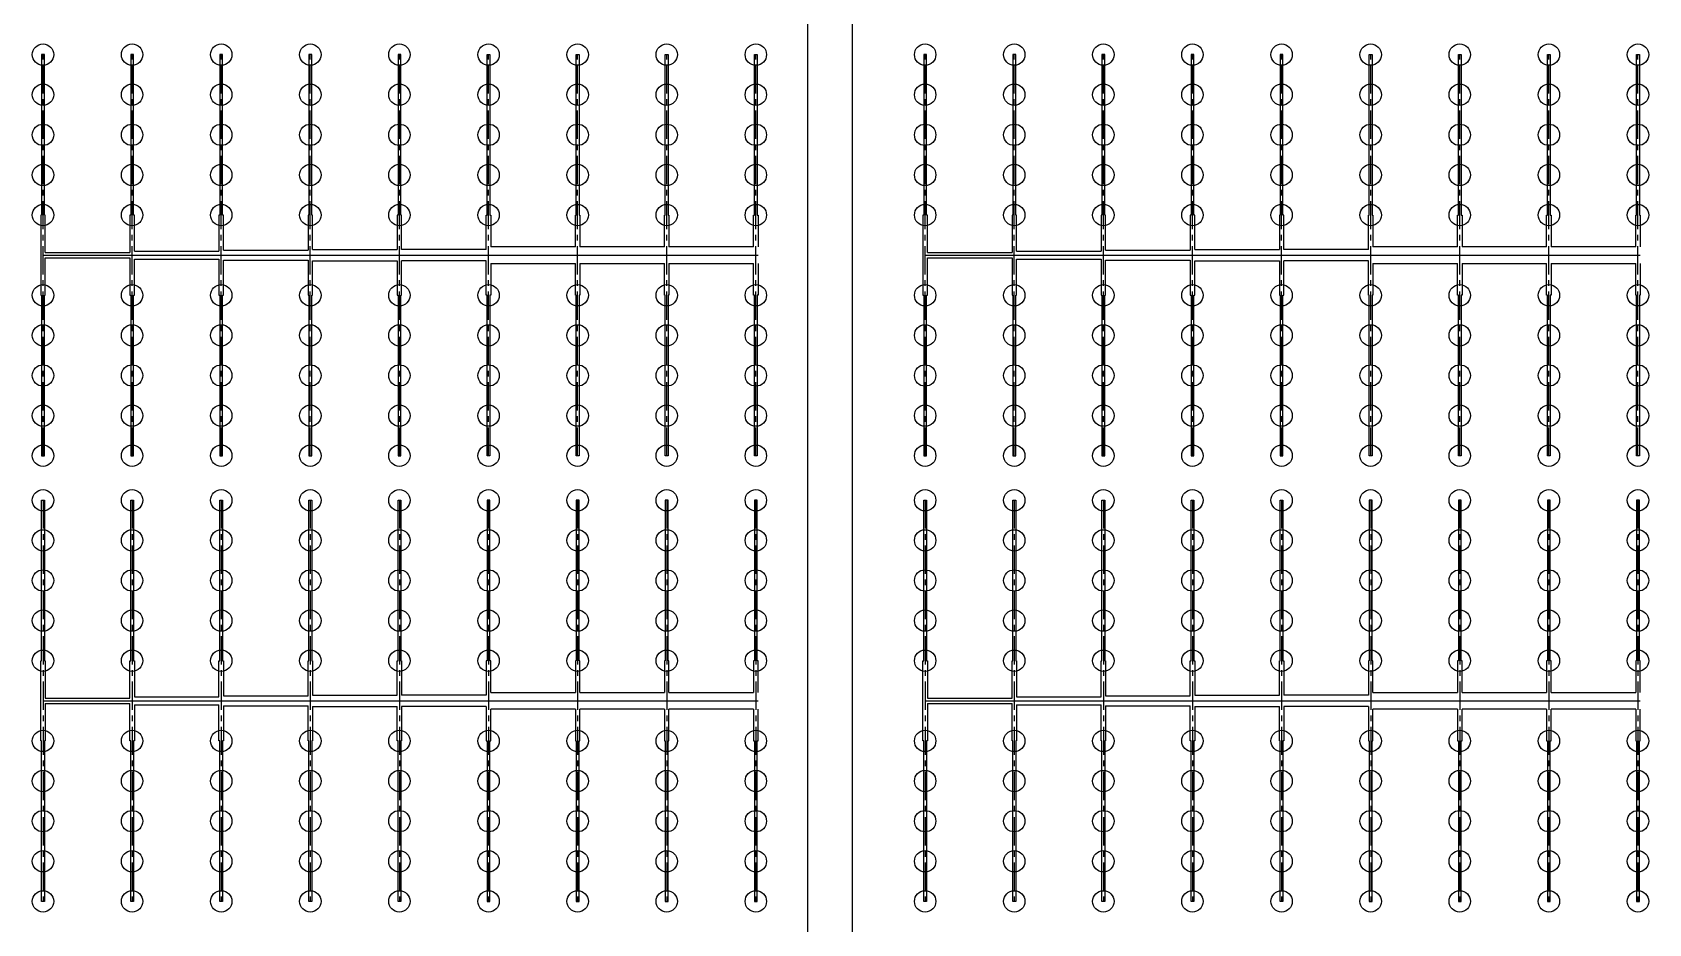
# Model space of a CAD drawing. Header units: millimetres. Extents: x -299291 to 688124, y -407813 to 623474.
# Drawn here: x -245862 to -227722, y 51980 to 61980 of the extents above; entities that cross this region are included whole.
import ezdxf

# ---------------------------------------------------------------- set-up
doc = ezdxf.new("R2010")
doc.units = ezdxf.units.MM
doc.linetypes.add('CENTER', pattern=[50.8, 31.75, -6.35, 6.35, -6.35])
doc.layers.add('轴线', color=6, linetype='CENTER')

msp = doc.modelspace()

# ---------------------------------------------------------------- linework, layer by layer
at = {"ltscale": 10}
for p, q in [((-237161.202, 90653.898), (-237161.202, 21980.27)), ((-236661.202, 90310.368), (-236661.202, 21980.27)), ((-237161.202, 89416.118), (-237161.202, 21980.27)), ((-236661.202, 87154.41), (-236661.202, 21980.27)), ((-245726.257, 61730.27), (-245758.257, 61730.27)), ((-245758.257, 61730.27), (-245758.257, 59930.27)), ((-245726.257, 59930.27), (-245726.257, 61730.27)), ((-244726.257, 61730.27), (-244758.257, 61730.27)), ((-244758.257, 61730.27), (-244758.257, 59930.27)), ((-244726.257, 59930.27), (-244726.257, 61730.27)), ((-243726.257, 61730.27), (-243758.257, 61730.27)), ((-243758.257, 61730.27), (-243758.257, 59930.27)), ((-243726.257, 59930.27), (-243726.257, 61730.27)), ((-242726.257, 61730.27), (-242758.257, 61730.27)), ((-242758.257, 61730.27), (-242758.257, 59930.27)), ((-242726.257, 59930.27), (-242726.257, 61730.27)), ((-241726.257, 61730.27), (-241758.257, 61730.27)), ((-241758.257, 61730.27), (-241758.257, 59930.27)), ((-241726.257, 59930.27), (-241726.257, 61730.27)), ((-240758.257, 59930.27), (-240758.257, 61730.27)), ((-240758.257, 61730.27), (-240726.257, 61730.27)), ((-240726.257, 61730.27), (-240726.257, 59930.27)), ((-239758.257, 59930.27), (-239758.257, 61730.27)), ((-239758.257, 61730.27), (-239726.257, 61730.27)), ((-239726.257, 61730.27), (-239726.257, 59930.27)), ((-238758.257, 59930.27), (-238758.257, 61730.27)), ((-238758.257, 61730.27), (-238726.257, 61730.27)), ((-238726.257, 61730.27), (-238726.257, 59930.27)), ((-237758.257, 59930.27), (-237758.257, 61730.27)), ((-237758.257, 61730.27), (-237726.257, 61730.27)), ((-237726.257, 61730.27), (-237726.257, 59930.27)), ((-235826.257, 61730.27), (-235858.257, 61730.27)), ((-235858.257, 61730.27), (-235858.257, 59930.27)), ((-235826.257, 59930.27), (-235826.257, 61730.27)), ((-234826.257, 61730.27), (-234858.257, 61730.27)), ((-234858.257, 61730.27), (-234858.257, 59930.27)), ((-234826.257, 59930.27), (-234826.257, 61730.27)), ((-233826.257, 61730.27), (-233858.257, 61730.27)), ((-233858.257, 61730.27), (-233858.257, 59930.27)), ((-233826.257, 59930.27), (-233826.257, 61730.27)), ((-232826.257, 61730.27), (-232858.257, 61730.27)), ((-232858.257, 61730.27), (-232858.257, 59930.27)), ((-232826.257, 59930.27), (-232826.257, 61730.27)), ((-231826.257, 61730.27), (-231858.257, 61730.27)), ((-231858.257, 61730.27), (-231858.257, 59930.27)), ((-231826.257, 59930.27), (-231826.257, 61730.27)), ((-230858.257, 59930.27), (-230858.257, 61730.27)), ((-230858.257, 61730.27), (-230826.257, 61730.27)), ((-230826.257, 61730.27), (-230826.257, 59930.27)), ((-229858.257, 59930.27), (-229858.257, 61730.27)), ((-229858.257, 61730.27), (-229826.257, 61730.27)), ((-229826.257, 61730.27), (-229826.257, 59930.27)), ((-228858.257, 59930.27), (-228858.257, 61730.27)), ((-228858.257, 61730.27), (-228826.257, 61730.27)), ((-228826.257, 61730.27), (-228826.257, 59930.27)), ((-227858.257, 59930.27), (-227858.257, 61730.27)), ((-227858.257, 61730.27), (-227826.257, 61730.27)), ((-227826.257, 61730.27), (-227826.257, 59930.27)), ((-245758.257, 59930.27), (-245767.257, 59930.27)), ((-245767.257, 59930.27), (-245767.257, 59030.27)), ((-245717.257, 59930.27), (-245726.257, 59930.27)), ((-245717.257, 59510.27), (-245717.257, 59930.27)), ((-244758.257, 59930.27), (-244767.257, 59930.27)), ((-244767.257, 59930.27), (-244767.257, 59510.27)), ((-244717.257, 59930.27), (-244726.257, 59930.27)), ((-244717.257, 59525.27), (-244717.257, 59930.27)), ((-243758.257, 59930.27), (-243767.257, 59930.27)), ((-243767.257, 59930.27), (-243767.257, 59525.27)), ((-243717.257, 59930.27), (-243726.257, 59930.27)), ((-243717.257, 59535.27), (-243717.257, 59930.27)), ((-242758.257, 59930.27), (-242767.257, 59930.27)), ((-242767.257, 59930.27), (-242767.257, 59535.27)), ((-242717.257, 59930.27), (-242726.257, 59930.27)), ((-242717.257, 59545.27), (-242717.257, 59930.27)), ((-241758.257, 59930.27), (-241767.257, 59930.27)), ((-241767.257, 59930.27), (-241767.257, 59545.27)), ((-241717.257, 59930.27), (-241726.257, 59930.27)), ((-241717.257, 59545.27), (-241717.257, 59930.27)), ((-240767.257, 59545.27), (-240767.257, 59930.27)), ((-240767.257, 59930.27), (-240758.257, 59930.27)), ((-240726.257, 59930.27), (-240717.257, 59930.27)), ((-240717.257, 59930.27), (-240717.257, 59575.27)), ((-239767.257, 59575.27), (-239767.257, 59930.27)), ((-239767.257, 59930.27), (-239758.257, 59930.27)), ((-239726.257, 59930.27), (-239717.257, 59930.27)), ((-239717.257, 59930.27), (-239717.257, 59575.27)), ((-238767.257, 59575.27), (-238767.257, 59930.27)), ((-238767.257, 59930.27), (-238758.257, 59930.27)), ((-238726.257, 59930.27), (-238717.257, 59930.27)), ((-238717.257, 59930.27), (-238717.257, 59575.27)), ((-237767.257, 59575.27), (-237767.257, 59930.27)), ((-237767.257, 59930.27), (-237758.257, 59930.27)), ((-237726.257, 59930.27), (-237717.257, 59930.27)), ((-237717.257, 59930.27), (-237717.257, 59575.27)), ((-235858.257, 59930.27), (-235867.257, 59930.27)), ((-235867.257, 59930.27), (-235867.257, 59030.27)), ((-235817.257, 59930.27), (-235826.257, 59930.27)), ((-235817.257, 59510.27), (-235817.257, 59930.27)), ((-234858.257, 59930.27), (-234867.257, 59930.27)), ((-234867.257, 59930.27), (-234867.257, 59510.27)), ((-234817.257, 59930.27), (-234826.257, 59930.27)), ((-234817.257, 59525.27), (-234817.257, 59930.27)), ((-233858.257, 59930.27), (-233867.257, 59930.27)), ((-233867.257, 59930.27), (-233867.257, 59525.27)), ((-233817.257, 59930.27), (-233826.257, 59930.27)), ((-233817.257, 59535.27), (-233817.257, 59930.27)), ((-232858.257, 59930.27), (-232867.257, 59930.27)), ((-232867.257, 59930.27), (-232867.257, 59535.27)), ((-232817.257, 59930.27), (-232826.257, 59930.27)), ((-232817.257, 59545.27), (-232817.257, 59930.27)), ((-231858.257, 59930.27), (-231867.257, 59930.27)), ((-231867.257, 59930.27), (-231867.257, 59545.27)), ((-231817.257, 59930.27), (-231826.257, 59930.27)), ((-231817.257, 59545.27), (-231817.257, 59930.27)), ((-230867.257, 59545.27), (-230867.257, 59930.27)), ((-230867.257, 59930.27), (-230858.257, 59930.27)), ((-230826.257, 59930.27), (-230817.257, 59930.27)), ((-230817.257, 59930.27), (-230817.257, 59575.27)), ((-229867.257, 59575.27), (-229867.257, 59930.27)), ((-229867.257, 59930.27), (-229858.257, 59930.27)), ((-229826.257, 59930.27), (-229817.257, 59930.27)), ((-229817.257, 59930.27), (-229817.257, 59575.27)), ((-228867.257, 59575.27), (-228867.257, 59930.27)), ((-228867.257, 59930.27), (-228858.257, 59930.27)), ((-228826.257, 59930.27), (-228817.257, 59930.27)), ((-228817.257, 59930.27), (-228817.257, 59575.27)), ((-227867.257, 59575.27), (-227867.257, 59930.27)), ((-227867.257, 59930.27), (-227858.257, 59930.27)), ((-227826.257, 59930.27), (-227817.257, 59930.27)), ((-227817.257, 59930.27), (-227817.257, 59575.27)), ((-245717.257, 59510.27), (-244767.257, 59510.27)), ((-244717.257, 59525.27), (-243767.257, 59525.27)), ((-243717.257, 59535.27), (-242767.257, 59535.27)), ((-242717.257, 59545.27), (-241767.257, 59545.27)), ((-240767.257, 59545.27), (-241717.257, 59545.27)), ((-239767.257, 59575.27), (-240717.257, 59575.27)), ((-238767.257, 59575.27), (-239717.257, 59575.27)), ((-237767.257, 59575.27), (-238717.257, 59575.27)), ((-235817.257, 59510.27), (-234867.257, 59510.27)), ((-234817.257, 59525.27), (-233867.257, 59525.27)), ((-233817.257, 59535.27), (-232867.257, 59535.27)), ((-232817.257, 59545.27), (-231867.257, 59545.27)), ((-230867.257, 59545.27), (-231817.257, 59545.27)), ((-229867.257, 59575.27), (-230817.257, 59575.27)), ((-228867.257, 59575.27), (-229817.257, 59575.27)), ((-227867.257, 59575.27), (-228817.257, 59575.27)), ((-245742.257, 59480.27), (-237717.257, 59480.27)), ((-245717.257, 59030.27), (-245717.257, 59450.27)), ((-245717.257, 59450.27), (-244767.257, 59450.27)), ((-244767.257, 59450.27), (-244767.257, 59030.27)), ((-244717.257, 59030.27), (-244717.257, 59435.27)), ((-244717.257, 59435.27), (-243767.257, 59435.27)), ((-243767.257, 59435.27), (-243767.257, 59030.27)), ((-243717.257, 59030.27), (-243717.257, 59425.27)), ((-243717.257, 59425.27), (-242767.257, 59425.27)), ((-242767.257, 59425.27), (-242767.257, 59030.27)), ((-242717.257, 59030.27), (-242717.257, 59415.27)), ((-242717.257, 59415.27), (-241767.257, 59415.27)), ((-241767.257, 59415.27), (-241767.257, 59030.27)), ((-241717.257, 59030.27), (-241717.257, 59415.27)), ((-240767.257, 59415.27), (-241717.257, 59415.27)), ((-240767.257, 59030.27), (-240767.257, 59415.27)), ((-240717.257, 59385.27), (-240717.257, 59030.27)), ((-240717.257, 59385.27), (-239767.257, 59385.27)), ((-239767.257, 59030.27), (-239767.257, 59385.27)), ((-239717.257, 59385.27), (-239717.257, 59030.27)), ((-239717.257, 59385.27), (-238767.257, 59385.27)), ((-238767.257, 59030.27), (-238767.257, 59385.27)), ((-238717.257, 59385.27), (-238717.257, 59030.27)), ((-238717.257, 59385.27), (-237767.257, 59385.27)), ((-237767.257, 59030.27), (-237767.257, 59385.27)), ((-237717.257, 59385.27), (-237717.257, 59030.27)), ((-235842.257, 59480.27), (-227817.257, 59480.27)), ((-235817.257, 59030.27), (-235817.257, 59450.27)), ((-235817.257, 59450.27), (-234867.257, 59450.27)), ((-234867.257, 59450.27), (-234867.257, 59030.27)), ((-234817.257, 59030.27), (-234817.257, 59435.27)), ((-234817.257, 59435.27), (-233867.257, 59435.27)), ((-233867.257, 59435.27), (-233867.257, 59030.27)), ((-233817.257, 59030.27), (-233817.257, 59425.27)), ((-233817.257, 59425.27), (-232867.257, 59425.27)), ((-232867.257, 59425.27), (-232867.257, 59030.27)), ((-232817.257, 59030.27), (-232817.257, 59415.27)), ((-232817.257, 59415.27), (-231867.257, 59415.27)), ((-231867.257, 59415.27), (-231867.257, 59030.27)), ((-231817.257, 59030.27), (-231817.257, 59415.27)), ((-230867.257, 59415.27), (-231817.257, 59415.27)), ((-230867.257, 59030.27), (-230867.257, 59415.27)), ((-230817.257, 59385.27), (-230817.257, 59030.27)), ((-230817.257, 59385.27), (-229867.257, 59385.27)), ((-229867.257, 59030.27), (-229867.257, 59385.27)), ((-229817.257, 59385.27), (-229817.257, 59030.27)), ((-229817.257, 59385.27), (-228867.257, 59385.27)), ((-228867.257, 59030.27), (-228867.257, 59385.27)), ((-228817.257, 59385.27), (-228817.257, 59030.27)), ((-228817.257, 59385.27), (-227867.257, 59385.27)), ((-227867.257, 59030.27), (-227867.257, 59385.27)), ((-227817.257, 59385.27), (-227817.257, 59030.27)), ((-245767.257, 59030.27), (-245758.257, 59030.27)), ((-245758.257, 59030.27), (-245758.257, 57230.27)), ((-245726.257, 57230.27), (-245726.257, 59030.27)), ((-245726.257, 59030.27), (-245717.257, 59030.27)), ((-244767.257, 59030.27), (-244758.257, 59030.27)), ((-244758.257, 59030.27), (-244758.257, 57230.27)), ((-244726.257, 57230.27), (-244726.257, 59030.27)), ((-244726.257, 59030.27), (-244717.257, 59030.27)), ((-243767.257, 59030.27), (-243758.257, 59030.27)), ((-243758.257, 59030.27), (-243758.257, 57230.27)), ((-243726.257, 57230.27), (-243726.257, 59030.27)), ((-243726.257, 59030.27), (-243717.257, 59030.27)), ((-242767.257, 59030.27), (-242758.257, 59030.27)), ((-242758.257, 59030.27), (-242758.257, 57230.27)), ((-242726.257, 57230.27), (-242726.257, 59030.27)), ((-242726.257, 59030.27), (-242717.257, 59030.27)), ((-241767.257, 59030.27), (-241758.257, 59030.27)), ((-241758.257, 59030.27), (-241758.257, 57230.27)), ((-241726.257, 57230.27), (-241726.257, 59030.27)), ((-241726.257, 59030.27), (-241717.257, 59030.27)), ((-240758.257, 59030.27), (-240767.257, 59030.27)), ((-240758.257, 57230.27), (-240758.257, 59030.27)), ((-240717.257, 59030.27), (-240726.257, 59030.27)), ((-240726.257, 59030.27), (-240726.257, 57230.27)), ((-239758.257, 59030.27), (-239767.257, 59030.27)), ((-239758.257, 57230.27), (-239758.257, 59030.27)), ((-239717.257, 59030.27), (-239726.257, 59030.27)), ((-239726.257, 59030.27), (-239726.257, 57230.27)), ((-238758.257, 59030.27), (-238767.257, 59030.27)), ((-238758.257, 57230.27), (-238758.257, 59030.27)), ((-238717.257, 59030.27), (-238726.257, 59030.27)), ((-238726.257, 59030.27), (-238726.257, 57230.27)), ((-237758.257, 59030.27), (-237767.257, 59030.27)), ((-237758.257, 57230.27), (-237758.257, 59030.27)), ((-237717.257, 59030.27), (-237726.257, 59030.27)), ((-237726.257, 59030.27), (-237726.257, 57230.27)), ((-235867.257, 59030.27), (-235858.257, 59030.27)), ((-235858.257, 59030.27), (-235858.257, 57230.27)), ((-235826.257, 57230.27), (-235826.257, 59030.27)), ((-235826.257, 59030.27), (-235817.257, 59030.27)), ((-234867.257, 59030.27), (-234858.257, 59030.27)), ((-234858.257, 59030.27), (-234858.257, 57230.27)), ((-234826.257, 57230.27), (-234826.257, 59030.27)), ((-234826.257, 59030.27), (-234817.257, 59030.27)), ((-233867.257, 59030.27), (-233858.257, 59030.27)), ((-233858.257, 59030.27), (-233858.257, 57230.27)), ((-233826.257, 57230.27), (-233826.257, 59030.27)), ((-233826.257, 59030.27), (-233817.257, 59030.27)), ((-232867.257, 59030.27), (-232858.257, 59030.27)), ((-232858.257, 59030.27), (-232858.257, 57230.27)), ((-232826.257, 57230.27), (-232826.257, 59030.27)), ((-232826.257, 59030.27), (-232817.257, 59030.27)), ((-231867.257, 59030.27), (-231858.257, 59030.27)), ((-231858.257, 59030.27), (-231858.257, 57230.27)), ((-231826.257, 57230.27), (-231826.257, 59030.27)), ((-231826.257, 59030.27), (-231817.257, 59030.27)), ((-230858.257, 59030.27), (-230867.257, 59030.27)), ((-230858.257, 57230.27), (-230858.257, 59030.27)), ((-230817.257, 59030.27), (-230826.257, 59030.27)), ((-230826.257, 59030.27), (-230826.257, 57230.27)), ((-229858.257, 59030.27), (-229867.257, 59030.27)), ((-229858.257, 57230.27), (-229858.257, 59030.27)), ((-229817.257, 59030.27), (-229826.257, 59030.27)), ((-229826.257, 59030.27), (-229826.257, 57230.27)), ((-228858.257, 59030.27), (-228867.257, 59030.27)), ((-228858.257, 57230.27), (-228858.257, 59030.27)), ((-228817.257, 59030.27), (-228826.257, 59030.27)), ((-228826.257, 59030.27), (-228826.257, 57230.27)), ((-227858.257, 59030.27), (-227867.257, 59030.27)), ((-227858.257, 57230.27), (-227858.257, 59030.27)), ((-227817.257, 59030.27), (-227826.257, 59030.27)), ((-227826.257, 59030.27), (-227826.257, 57230.27)), ((-245758.257, 57230.27), (-245726.257, 57230.27)), ((-244758.257, 57230.27), (-244726.257, 57230.27)), ((-243758.257, 57230.27), (-243726.257, 57230.27)), ((-242758.257, 57230.27), (-242726.257, 57230.27)), ((-241758.257, 57230.27), (-241726.257, 57230.27)), ((-240726.257, 57230.27), (-240758.257, 57230.27)), ((-239726.257, 57230.27), (-239758.257, 57230.27)), ((-238726.257, 57230.27), (-238758.257, 57230.27)), ((-237726.257, 57230.27), (-237758.257, 57230.27)), ((-235858.257, 57230.27), (-235826.257, 57230.27)), ((-234858.257, 57230.27), (-234826.257, 57230.27)), ((-233858.257, 57230.27), (-233826.257, 57230.27)), ((-232858.257, 57230.27), (-232826.257, 57230.27)), ((-231858.257, 57230.27), (-231826.257, 57230.27)), ((-230826.257, 57230.27), (-230858.257, 57230.27)), ((-229826.257, 57230.27), (-229858.257, 57230.27)), ((-228826.257, 57230.27), (-228858.257, 57230.27)), ((-227826.257, 57230.27), (-227858.257, 57230.27)), ((-245758.257, 56730.27), (-245726.257, 56730.27)), ((-245758.257, 54930.27), (-245758.257, 56730.27)), ((-245726.257, 56730.27), (-245726.257, 54930.27)), ((-244758.257, 56730.27), (-244726.257, 56730.27)), ((-244758.257, 54930.27), (-244758.257, 56730.27)), ((-244726.257, 56730.27), (-244726.257, 54930.27)), ((-243758.257, 56730.27), (-243726.257, 56730.27)), ((-243758.257, 54930.27), (-243758.257, 56730.27)), ((-243726.257, 56730.27), (-243726.257, 54930.27)), ((-242758.257, 56730.27), (-242726.257, 56730.27)), ((-242758.257, 54930.27), (-242758.257, 56730.27)), ((-242726.257, 56730.27), (-242726.257, 54930.27)), ((-241758.257, 56730.27), (-241726.257, 56730.27)), ((-241758.257, 54930.27), (-241758.257, 56730.27)), ((-241726.257, 56730.27), (-241726.257, 54930.27)), ((-240726.257, 56730.27), (-240758.257, 56730.27)), ((-240758.257, 56730.27), (-240758.257, 54930.27)), ((-240726.257, 54930.27), (-240726.257, 56730.27)), ((-239726.257, 56730.27), (-239758.257, 56730.27)), ((-239758.257, 56730.27), (-239758.257, 54930.27)), ((-239726.257, 54930.27), (-239726.257, 56730.27)), ((-238726.257, 56730.27), (-238758.257, 56730.27)), ((-238758.257, 56730.27), (-238758.257, 54930.27)), ((-238726.257, 54930.27), (-238726.257, 56730.27)), ((-237726.257, 56730.27), (-237758.257, 56730.27)), ((-237758.257, 56730.27), (-237758.257, 54930.27)), ((-237726.257, 54930.27), (-237726.257, 56730.27)), ((-235858.257, 56730.27), (-235826.257, 56730.27)), ((-235858.257, 54930.27), (-235858.257, 56730.27)), ((-235826.257, 56730.27), (-235826.257, 54930.27)), ((-234858.257, 56730.27), (-234826.257, 56730.27)), ((-234858.257, 54930.27), (-234858.257, 56730.27)), ((-234826.257, 56730.27), (-234826.257, 54930.27)), ((-233858.257, 56730.27), (-233826.257, 56730.27)), ((-233858.257, 54930.27), (-233858.257, 56730.27)), ((-233826.257, 56730.27), (-233826.257, 54930.27)), ((-232858.257, 56730.27), (-232826.257, 56730.27)), ((-232858.257, 54930.27), (-232858.257, 56730.27)), ((-232826.257, 56730.27), (-232826.257, 54930.27)), ((-231858.257, 56730.27), (-231826.257, 56730.27)), ((-231858.257, 54930.27), (-231858.257, 56730.27)), ((-231826.257, 56730.27), (-231826.257, 54930.27)), ((-230826.257, 56730.27), (-230858.257, 56730.27)), ((-230858.257, 56730.27), (-230858.257, 54930.27)), ((-230826.257, 54930.27), (-230826.257, 56730.27)), ((-229826.257, 56730.27), (-229858.257, 56730.27)), ((-229858.257, 56730.27), (-229858.257, 54930.27)), ((-229826.257, 54930.27), (-229826.257, 56730.27)), ((-228826.257, 56730.27), (-228858.257, 56730.27)), ((-228858.257, 56730.27), (-228858.257, 54930.27)), ((-228826.257, 54930.27), (-228826.257, 56730.27)), ((-227826.257, 56730.27), (-227858.257, 56730.27)), ((-227858.257, 56730.27), (-227858.257, 54930.27)), ((-227826.257, 54930.27), (-227826.257, 56730.27)), ((-245767.257, 54030.27), (-245767.257, 54930.27)), ((-245767.257, 54930.27), (-245758.257, 54930.27)), ((-245726.257, 54930.27), (-245717.257, 54930.27)), ((-245717.257, 54930.27), (-245717.257, 54510.27)), ((-244767.257, 54510.27), (-244767.257, 54930.27)), ((-244767.257, 54930.27), (-244758.257, 54930.27)), ((-244726.257, 54930.27), (-244717.257, 54930.27)), ((-244717.257, 54930.27), (-244717.257, 54525.27)), ((-243767.257, 54525.27), (-243767.257, 54930.27)), ((-243767.257, 54930.27), (-243758.257, 54930.27)), ((-243726.257, 54930.27), (-243717.257, 54930.27)), ((-243717.257, 54930.27), (-243717.257, 54535.27)), ((-242767.257, 54535.27), (-242767.257, 54930.27)), ((-242767.257, 54930.27), (-242758.257, 54930.27)), ((-242726.257, 54930.27), (-242717.257, 54930.27)), ((-242717.257, 54930.27), (-242717.257, 54545.27)), ((-241767.257, 54545.27), (-241767.257, 54930.27)), ((-241767.257, 54930.27), (-241758.257, 54930.27)), ((-241726.257, 54930.27), (-241717.257, 54930.27)), ((-241717.257, 54930.27), (-241717.257, 54545.27)), ((-240758.257, 54930.27), (-240767.257, 54930.27)), ((-240767.257, 54930.27), (-240767.257, 54545.27)), ((-240717.257, 54930.27), (-240726.257, 54930.27)), ((-240717.257, 54575.27), (-240717.257, 54930.27)), ((-239758.257, 54930.27), (-239767.257, 54930.27)), ((-239767.257, 54930.27), (-239767.257, 54575.27)), ((-239717.257, 54930.27), (-239726.257, 54930.27)), ((-239717.257, 54575.27), (-239717.257, 54930.27)), ((-238758.257, 54930.27), (-238767.257, 54930.27)), ((-238767.257, 54930.27), (-238767.257, 54575.27)), ((-238717.257, 54930.27), (-238726.257, 54930.27)), ((-238717.257, 54575.27), (-238717.257, 54930.27)), ((-237758.257, 54930.27), (-237767.257, 54930.27)), ((-237767.257, 54930.27), (-237767.257, 54575.27)), ((-237717.257, 54930.27), (-237726.257, 54930.27)), ((-237717.257, 54575.27), (-237717.257, 54930.27)), ((-235867.257, 54030.27), (-235867.257, 54930.27)), ((-235867.257, 54930.27), (-235858.257, 54930.27)), ((-235826.257, 54930.27), (-235817.257, 54930.27)), ((-235817.257, 54930.27), (-235817.257, 54510.27)), ((-234867.257, 54510.27), (-234867.257, 54930.27)), ((-234867.257, 54930.27), (-234858.257, 54930.27)), ((-234826.257, 54930.27), (-234817.257, 54930.27)), ((-234817.257, 54930.27), (-234817.257, 54525.27)), ((-233867.257, 54525.27), (-233867.257, 54930.27)), ((-233867.257, 54930.27), (-233858.257, 54930.27)), ((-233826.257, 54930.27), (-233817.257, 54930.27)), ((-233817.257, 54930.27), (-233817.257, 54535.27)), ((-232867.257, 54535.27), (-232867.257, 54930.27)), ((-232867.257, 54930.27), (-232858.257, 54930.27)), ((-232826.257, 54930.27), (-232817.257, 54930.27)), ((-232817.257, 54930.27), (-232817.257, 54545.27)), ((-231867.257, 54545.27), (-231867.257, 54930.27)), ((-231867.257, 54930.27), (-231858.257, 54930.27)), ((-231826.257, 54930.27), (-231817.257, 54930.27)), ((-231817.257, 54930.27), (-231817.257, 54545.27)), ((-230858.257, 54930.27), (-230867.257, 54930.27)), ((-230867.257, 54930.27), (-230867.257, 54545.27)), ((-230817.257, 54930.27), (-230826.257, 54930.27)), ((-230817.257, 54575.27), (-230817.257, 54930.27)), ((-229858.257, 54930.27), (-229867.257, 54930.27)), ((-229867.257, 54930.27), (-229867.257, 54575.27)), ((-229817.257, 54930.27), (-229826.257, 54930.27)), ((-229817.257, 54575.27), (-229817.257, 54930.27)), ((-228858.257, 54930.27), (-228867.257, 54930.27)), ((-228867.257, 54930.27), (-228867.257, 54575.27)), ((-228817.257, 54930.27), (-228826.257, 54930.27)), ((-228817.257, 54575.27), (-228817.257, 54930.27)), ((-227858.257, 54930.27), (-227867.257, 54930.27)), ((-227867.257, 54930.27), (-227867.257, 54575.27)), ((-227817.257, 54930.27), (-227826.257, 54930.27)), ((-227817.257, 54575.27), (-227817.257, 54930.27)), ((-245742.257, 54480.27), (-237717.257, 54480.27)), ((-245717.257, 54510.27), (-244767.257, 54510.27)), ((-245717.257, 54450.27), (-245717.257, 54030.27)), ((-245717.257, 54450.27), (-244767.257, 54450.27)), ((-244767.257, 54030.27), (-244767.257, 54450.27)), ((-244717.257, 54525.27), (-243767.257, 54525.27)), ((-244717.257, 54435.27), (-244717.257, 54030.27)), ((-244717.257, 54435.27), (-243767.257, 54435.27)), ((-243767.257, 54030.27), (-243767.257, 54435.27)), ((-243717.257, 54535.27), (-242767.257, 54535.27)), ((-243717.257, 54425.27), (-243717.257, 54030.27)), ((-243717.257, 54425.27), (-242767.257, 54425.27)), ((-242767.257, 54030.27), (-242767.257, 54425.27)), ((-242717.257, 54545.27), (-241767.257, 54545.27)), ((-240767.257, 54545.27), (-241717.257, 54545.27)), ((-240717.257, 54575.27), (-239767.257, 54575.27)), ((-239717.257, 54575.27), (-238767.257, 54575.27)), ((-238717.257, 54575.27), (-237767.257, 54575.27)), ((-235842.257, 54480.27), (-227817.257, 54480.27)), ((-235817.257, 54510.27), (-234867.257, 54510.27)), ((-235817.257, 54450.27), (-235817.257, 54030.27)), ((-235817.257, 54450.27), (-234867.257, 54450.27)), ((-234867.257, 54030.27), (-234867.257, 54450.27)), ((-234817.257, 54525.27), (-233867.257, 54525.27)), ((-234817.257, 54435.27), (-234817.257, 54030.27)), ((-234817.257, 54435.27), (-233867.257, 54435.27)), ((-233867.257, 54030.27), (-233867.257, 54435.27)), ((-233817.257, 54535.27), (-232867.257, 54535.27)), ((-233817.257, 54425.27), (-233817.257, 54030.27)), ((-233817.257, 54425.27), (-232867.257, 54425.27)), ((-232867.257, 54030.27), (-232867.257, 54425.27)), ((-232817.257, 54545.27), (-231867.257, 54545.27)), ((-230867.257, 54545.27), (-231817.257, 54545.27)), ((-230817.257, 54575.27), (-229867.257, 54575.27)), ((-229817.257, 54575.27), (-228867.257, 54575.27)), ((-228817.257, 54575.27), (-227867.257, 54575.27)), ((-242717.257, 54415.27), (-242717.257, 54030.27)), ((-242717.257, 54415.27), (-241767.257, 54415.27)), ((-241767.257, 54030.27), (-241767.257, 54415.27)), ((-241717.257, 54415.27), (-241717.257, 54030.27)), ((-240767.257, 54415.27), (-241717.257, 54415.27)), ((-240767.257, 54415.27), (-240767.257, 54030.27)), ((-240717.257, 54030.27), (-240717.257, 54385.27)), ((-239767.257, 54385.27), (-240717.257, 54385.27)), ((-239767.257, 54385.27), (-239767.257, 54030.27)), ((-239717.257, 54030.27), (-239717.257, 54385.27)), ((-238767.257, 54385.27), (-239717.257, 54385.27)), ((-238767.257, 54385.27), (-238767.257, 54030.27)), ((-238717.257, 54030.27), (-238717.257, 54385.27)), ((-237767.257, 54385.27), (-238717.257, 54385.27)), ((-237767.257, 54385.27), (-237767.257, 54030.27)), ((-237717.257, 54030.27), (-237717.257, 54385.27)), ((-232817.257, 54415.27), (-232817.257, 54030.27)), ((-232817.257, 54415.27), (-231867.257, 54415.27)), ((-231867.257, 54030.27), (-231867.257, 54415.27)), ((-231817.257, 54415.27), (-231817.257, 54030.27)), ((-230867.257, 54415.27), (-231817.257, 54415.27)), ((-230867.257, 54415.27), (-230867.257, 54030.27)), ((-230817.257, 54030.27), (-230817.257, 54385.27)), ((-229867.257, 54385.27), (-230817.257, 54385.27)), ((-229867.257, 54385.27), (-229867.257, 54030.27)), ((-229817.257, 54030.27), (-229817.257, 54385.27)), ((-228867.257, 54385.27), (-229817.257, 54385.27)), ((-228867.257, 54385.27), (-228867.257, 54030.27)), ((-228817.257, 54030.27), (-228817.257, 54385.27)), ((-227867.257, 54385.27), (-228817.257, 54385.27)), ((-227867.257, 54385.27), (-227867.257, 54030.27)), ((-227817.257, 54030.27), (-227817.257, 54385.27)), ((-245758.257, 54030.27), (-245767.257, 54030.27)), ((-245758.257, 52230.27), (-245758.257, 54030.27)), ((-245717.257, 54030.27), (-245726.257, 54030.27)), ((-245726.257, 54030.27), (-245726.257, 52230.27)), ((-244758.257, 54030.27), (-244767.257, 54030.27)), ((-244758.257, 52230.27), (-244758.257, 54030.27)), ((-244717.257, 54030.27), (-244726.257, 54030.27)), ((-244726.257, 54030.27), (-244726.257, 52230.27)), ((-243758.257, 54030.27), (-243767.257, 54030.27)), ((-243758.257, 52230.27), (-243758.257, 54030.27)), ((-243717.257, 54030.27), (-243726.257, 54030.27)), ((-243726.257, 54030.27), (-243726.257, 52230.27)), ((-242758.257, 54030.27), (-242767.257, 54030.27)), ((-242758.257, 52230.27), (-242758.257, 54030.27)), ((-242717.257, 54030.27), (-242726.257, 54030.27)), ((-242726.257, 54030.27), (-242726.257, 52230.27)), ((-241758.257, 54030.27), (-241767.257, 54030.27)), ((-241758.257, 52230.27), (-241758.257, 54030.27)), ((-241717.257, 54030.27), (-241726.257, 54030.27)), ((-241726.257, 54030.27), (-241726.257, 52230.27)), ((-240767.257, 54030.27), (-240758.257, 54030.27)), ((-240758.257, 54030.27), (-240758.257, 52230.27)), ((-240726.257, 52230.27), (-240726.257, 54030.27)), ((-240726.257, 54030.27), (-240717.257, 54030.27)), ((-239767.257, 54030.27), (-239758.257, 54030.27)), ((-239758.257, 54030.27), (-239758.257, 52230.27)), ((-239726.257, 52230.27), (-239726.257, 54030.27)), ((-239726.257, 54030.27), (-239717.257, 54030.27)), ((-238767.257, 54030.27), (-238758.257, 54030.27)), ((-238758.257, 54030.27), (-238758.257, 52230.27)), ((-238726.257, 52230.27), (-238726.257, 54030.27)), ((-238726.257, 54030.27), (-238717.257, 54030.27)), ((-237767.257, 54030.27), (-237758.257, 54030.27)), ((-237758.257, 54030.27), (-237758.257, 52230.27)), ((-237726.257, 52230.27), (-237726.257, 54030.27)), ((-237726.257, 54030.27), (-237717.257, 54030.27)), ((-235858.257, 54030.27), (-235867.257, 54030.27)), ((-235858.257, 52230.27), (-235858.257, 54030.27)), ((-235817.257, 54030.27), (-235826.257, 54030.27)), ((-235826.257, 54030.27), (-235826.257, 52230.27)), ((-234858.257, 54030.27), (-234867.257, 54030.27)), ((-234858.257, 52230.27), (-234858.257, 54030.27)), ((-234817.257, 54030.27), (-234826.257, 54030.27)), ((-234826.257, 54030.27), (-234826.257, 52230.27)), ((-233858.257, 54030.27), (-233867.257, 54030.27)), ((-233858.257, 52230.27), (-233858.257, 54030.27)), ((-233817.257, 54030.27), (-233826.257, 54030.27)), ((-233826.257, 54030.27), (-233826.257, 52230.27)), ((-232858.257, 54030.27), (-232867.257, 54030.27)), ((-232858.257, 52230.27), (-232858.257, 54030.27)), ((-232817.257, 54030.27), (-232826.257, 54030.27)), ((-232826.257, 54030.27), (-232826.257, 52230.27)), ((-231858.257, 54030.27), (-231867.257, 54030.27)), ((-231858.257, 52230.27), (-231858.257, 54030.27)), ((-231817.257, 54030.27), (-231826.257, 54030.27)), ((-231826.257, 54030.27), (-231826.257, 52230.27)), ((-230867.257, 54030.27), (-230858.257, 54030.27)), ((-230858.257, 54030.27), (-230858.257, 52230.27)), ((-230826.257, 52230.27), (-230826.257, 54030.27)), ((-230826.257, 54030.27), (-230817.257, 54030.27)), ((-229867.257, 54030.27), (-229858.257, 54030.27)), ((-229858.257, 54030.27), (-229858.257, 52230.27)), ((-229826.257, 52230.27), (-229826.257, 54030.27)), ((-229826.257, 54030.27), (-229817.257, 54030.27)), ((-228867.257, 54030.27), (-228858.257, 54030.27)), ((-228858.257, 54030.27), (-228858.257, 52230.27)), ((-228826.257, 52230.27), (-228826.257, 54030.27)), ((-228826.257, 54030.27), (-228817.257, 54030.27)), ((-227867.257, 54030.27), (-227858.257, 54030.27)), ((-227858.257, 54030.27), (-227858.257, 52230.27)), ((-227826.257, 52230.27), (-227826.257, 54030.27)), ((-227826.257, 54030.27), (-227817.257, 54030.27)), ((-245726.257, 52230.27), (-245758.257, 52230.27)), ((-244726.257, 52230.27), (-244758.257, 52230.27)), ((-243726.257, 52230.27), (-243758.257, 52230.27)), ((-242726.257, 52230.27), (-242758.257, 52230.27)), ((-241726.257, 52230.27), (-241758.257, 52230.27)), ((-240758.257, 52230.27), (-240726.257, 52230.27)), ((-239758.257, 52230.27), (-239726.257, 52230.27)), ((-238758.257, 52230.27), (-238726.257, 52230.27)), ((-237758.257, 52230.27), (-237726.257, 52230.27)), ((-235826.257, 52230.27), (-235858.257, 52230.27)), ((-234826.257, 52230.27), (-234858.257, 52230.27)), ((-233826.257, 52230.27), (-233858.257, 52230.27)), ((-232826.257, 52230.27), (-232858.257, 52230.27)), ((-231826.257, 52230.27), (-231858.257, 52230.27)), ((-230858.257, 52230.27), (-230826.257, 52230.27)), ((-229858.257, 52230.27), (-229826.257, 52230.27)), ((-228858.257, 52230.27), (-228826.257, 52230.27)), ((-227858.257, 52230.27), (-227826.257, 52230.27))]:
    msp.add_line(p, q, dxfattribs=at)
for centre in [(-245742.257, 61730.27), (-244742.257, 61730.27), (-243742.257, 61730.27), (-242742.257, 61730.27), (-241742.257, 61730.27), (-240742.257, 61730.27), (-239742.257, 61730.27), (-238742.257, 61730.27), (-237742.257, 61730.27), (-235842.257, 61730.27), (-234842.257, 61730.27), (-233842.257, 61730.27), (-232842.257, 61730.27), (-231842.257, 61730.27), (-230842.257, 61730.27), (-229842.257, 61730.27), (-228842.257, 61730.27), (-227842.257, 61730.27), (-245742.257, 61280.27), (-244742.257, 61280.27), (-243742.257, 61280.27), (-242742.257, 61280.27), (-241742.257, 61280.27), (-240742.257, 61280.27), (-239742.257, 61280.27), (-238742.257, 61280.27), (-237742.257, 61280.27), (-235842.257, 61280.27), (-234842.257, 61280.27), (-233842.257, 61280.27), (-232842.257, 61280.27), (-231842.257, 61280.27), (-230842.257, 61280.27), (-229842.257, 61280.27), (-228842.257, 61280.27), (-227842.257, 61280.27), (-245742.257, 60830.27), (-244742.257, 60830.27), (-243742.257, 60830.27), (-242742.257, 60830.27), (-241742.257, 60830.27), (-240742.257, 60830.27), (-239742.257, 60830.27), (-238742.257, 60830.27), (-237742.257, 60830.27), (-235842.257, 60830.27), (-234842.257, 60830.27), (-233842.257, 60830.27), (-232842.257, 60830.27), (-231842.257, 60830.27), (-230842.257, 60830.27), (-229842.257, 60830.27), (-228842.257, 60830.27), (-227842.257, 60830.27), (-245742.257, 60380.27), (-244742.257, 60380.27), (-243742.257, 60380.27), (-242742.257, 60380.27), (-241742.257, 60380.27), (-240742.257, 60380.27), (-239742.257, 60380.27), (-238742.257, 60380.27), (-237742.257, 60380.27), (-235842.257, 60380.27), (-234842.257, 60380.27), (-233842.257, 60380.27), (-232842.257, 60380.27), (-231842.257, 60380.27), (-230842.257, 60380.27), (-229842.257, 60380.27), (-228842.257, 60380.27), (-227842.257, 60380.27), (-245742.257, 59930.27), (-244742.257, 59930.27), (-243742.257, 59930.27), (-242742.257, 59930.27), (-241742.257, 59930.27), (-240742.257, 59930.27), (-239742.257, 59930.27), (-238742.257, 59930.27), (-237742.257, 59930.27), (-235842.257, 59930.27), (-234842.257, 59930.27), (-233842.257, 59930.27), (-232842.257, 59930.27), (-231842.257, 59930.27), (-230842.257, 59930.27), (-229842.257, 59930.27), (-228842.257, 59930.27), (-227842.257, 59930.27), (-245742.257, 59030.27), (-244742.257, 59030.27), (-243742.257, 59030.27), (-242742.257, 59030.27), (-241742.257, 59030.27), (-240742.257, 59030.27), (-239742.257, 59030.27), (-238742.257, 59030.27), (-237742.257, 59030.27), (-235842.257, 59030.27), (-234842.257, 59030.27), (-233842.257, 59030.27), (-232842.257, 59030.27), (-231842.257, 59030.27), (-230842.257, 59030.27), (-229842.257, 59030.27), (-228842.257, 59030.27), (-227842.257, 59030.27), (-245742.257, 58580.27), (-244742.257, 58580.27), (-243742.257, 58580.27), (-242742.257, 58580.27), (-241742.257, 58580.27), (-240742.257, 58580.27), (-239742.257, 58580.27), (-238742.257, 58580.27), (-237742.257, 58580.27), (-235842.257, 58580.27), (-234842.257, 58580.27), (-233842.257, 58580.27), (-232842.257, 58580.27), (-231842.257, 58580.27), (-230842.257, 58580.27), (-229842.257, 58580.27), (-228842.257, 58580.27), (-227842.257, 58580.27), (-245742.257, 58130.27), (-244742.257, 58130.27), (-243742.257, 58130.27), (-242742.257, 58130.27), (-241742.257, 58130.27), (-240742.257, 58130.27), (-239742.257, 58130.27), (-238742.257, 58130.27), (-237742.257, 58130.27), (-235842.257, 58130.27), (-234842.257, 58130.27), (-233842.257, 58130.27), (-232842.257, 58130.27), (-231842.257, 58130.27), (-230842.257, 58130.27), (-229842.257, 58130.27), (-228842.257, 58130.27), (-227842.257, 58130.27), (-245742.257, 57680.27), (-244742.257, 57680.27), (-243742.257, 57680.27), (-242742.257, 57680.27), (-241742.257, 57680.27), (-240742.257, 57680.27), (-239742.257, 57680.27), (-238742.257, 57680.27), (-237742.257, 57680.27), (-235842.257, 57680.27), (-234842.257, 57680.27), (-233842.257, 57680.27), (-232842.257, 57680.27), (-231842.257, 57680.27), (-230842.257, 57680.27), (-229842.257, 57680.27), (-228842.257, 57680.27), (-227842.257, 57680.27), (-245742.257, 57230.27), (-244742.257, 57230.27), (-243742.257, 57230.27), (-242742.257, 57230.27), (-241742.257, 57230.27), (-240742.257, 57230.27), (-239742.257, 57230.27), (-238742.257, 57230.27), (-237742.257, 57230.27), (-235842.257, 57230.27), (-234842.257, 57230.27), (-233842.257, 57230.27), (-232842.257, 57230.27), (-231842.257, 57230.27), (-230842.257, 57230.27), (-229842.257, 57230.27), (-228842.257, 57230.27), (-227842.257, 57230.27), (-245742.257, 56730.27), (-244742.257, 56730.27), (-243742.257, 56730.27), (-242742.257, 56730.27), (-241742.257, 56730.27), (-240742.257, 56730.27), (-239742.257, 56730.27), (-238742.257, 56730.27), (-237742.257, 56730.27), (-235842.257, 56730.27), (-234842.257, 56730.27), (-233842.257, 56730.27), (-232842.257, 56730.27), (-231842.257, 56730.27), (-230842.257, 56730.27), (-229842.257, 56730.27), (-228842.257, 56730.27), (-227842.257, 56730.27), (-245742.257, 56280.27), (-244742.257, 56280.27), (-243742.257, 56280.27), (-242742.257, 56280.27), (-241742.257, 56280.27), (-240742.257, 56280.27), (-239742.257, 56280.27), (-238742.257, 56280.27), (-237742.257, 56280.27), (-235842.257, 56280.27), (-234842.257, 56280.27), (-233842.257, 56280.27), (-232842.257, 56280.27), (-231842.257, 56280.27), (-230842.257, 56280.27), (-229842.257, 56280.27), (-228842.257, 56280.27), (-227842.257, 56280.27), (-245742.257, 55830.27), (-244742.257, 55830.27), (-243742.257, 55830.27), (-242742.257, 55830.27), (-241742.257, 55830.27), (-240742.257, 55830.27), (-239742.257, 55830.27), (-238742.257, 55830.27), (-237742.257, 55830.27), (-235842.257, 55830.27), (-234842.257, 55830.27), (-233842.257, 55830.27), (-232842.257, 55830.27), (-231842.257, 55830.27), (-230842.257, 55830.27), (-229842.257, 55830.27), (-228842.257, 55830.27), (-227842.257, 55830.27), (-245742.257, 55380.27), (-244742.257, 55380.27), (-243742.257, 55380.27), (-242742.257, 55380.27), (-241742.257, 55380.27), (-240742.257, 55380.27), (-239742.257, 55380.27), (-238742.257, 55380.27), (-237742.257, 55380.27), (-235842.257, 55380.27), (-234842.257, 55380.27), (-233842.257, 55380.27), (-232842.257, 55380.27), (-231842.257, 55380.27), (-230842.257, 55380.27), (-229842.257, 55380.27), (-228842.257, 55380.27), (-227842.257, 55380.27), (-245742.257, 54930.27), (-244742.257, 54930.27), (-243742.257, 54930.27), (-242742.257, 54930.27), (-241742.257, 54930.27), (-240742.257, 54930.27), (-239742.257, 54930.27), (-238742.257, 54930.27), (-237742.257, 54930.27), (-235842.257, 54930.27), (-234842.257, 54930.27), (-233842.257, 54930.27), (-232842.257, 54930.27), (-231842.257, 54930.27), (-230842.257, 54930.27), (-229842.257, 54930.27), (-228842.257, 54930.27), (-227842.257, 54930.27), (-245742.257, 54030.27), (-244742.257, 54030.27), (-243742.257, 54030.27), (-242742.257, 54030.27), (-241742.257, 54030.27), (-240742.257, 54030.27), (-239742.257, 54030.27), (-238742.257, 54030.27), (-237742.257, 54030.27), (-235842.257, 54030.27), (-234842.257, 54030.27), (-233842.257, 54030.27), (-232842.257, 54030.27), (-231842.257, 54030.27), (-230842.257, 54030.27), (-229842.257, 54030.27), (-228842.257, 54030.27), (-227842.257, 54030.27), (-245742.257, 53580.27), (-244742.257, 53580.27), (-243742.257, 53580.27), (-242742.257, 53580.27), (-241742.257, 53580.27), (-240742.257, 53580.27), (-239742.257, 53580.27), (-238742.257, 53580.27), (-237742.257, 53580.27), (-235842.257, 53580.27), (-234842.257, 53580.27), (-233842.257, 53580.27), (-232842.257, 53580.27), (-231842.257, 53580.27), (-230842.257, 53580.27), (-229842.257, 53580.27), (-228842.257, 53580.27), (-227842.257, 53580.27), (-245742.257, 53130.27), (-244742.257, 53130.27), (-243742.257, 53130.27), (-242742.257, 53130.27), (-241742.257, 53130.27), (-240742.257, 53130.27), (-239742.257, 53130.27), (-238742.257, 53130.27), (-237742.257, 53130.27), (-235842.257, 53130.27), (-234842.257, 53130.27), (-233842.257, 53130.27), (-232842.257, 53130.27), (-231842.257, 53130.27), (-230842.257, 53130.27), (-229842.257, 53130.27), (-228842.257, 53130.27), (-227842.257, 53130.27), (-245742.257, 52680.27), (-244742.257, 52680.27), (-243742.257, 52680.27), (-242742.257, 52680.27), (-241742.257, 52680.27), (-240742.257, 52680.27), (-239742.257, 52680.27), (-238742.257, 52680.27), (-237742.257, 52680.27), (-235842.257, 52680.27), (-234842.257, 52680.27), (-233842.257, 52680.27), (-232842.257, 52680.27), (-231842.257, 52680.27), (-230842.257, 52680.27), (-229842.257, 52680.27), (-228842.257, 52680.27), (-227842.257, 52680.27), (-245742.257, 52230.27), (-244742.257, 52230.27), (-243742.257, 52230.27), (-242742.257, 52230.27), (-241742.257, 52230.27), (-240742.257, 52230.27), (-239742.257, 52230.27), (-238742.257, 52230.27), (-237742.257, 52230.27), (-235842.257, 52230.27), (-234842.257, 52230.27), (-233842.257, 52230.27), (-232842.257, 52230.27), (-231842.257, 52230.27), (-230842.257, 52230.27), (-229842.257, 52230.27), (-228842.257, 52230.27), (-227842.257, 52230.27)]:
    msp.add_circle(centre, 120, dxfattribs=at)
at = {"layer": '轴线', "ltscale": 10}
for p, q in [((-245742.257, 57230.27), (-245742.257, 61730.27)), ((-244742.257, 57230.27), (-244742.257, 61730.27)), ((-244742.257, 57230.27), (-244742.257, 61730.27)), ((-243742.257, 57230.27), (-243742.257, 61730.27)), ((-243742.257, 57230.27), (-243742.257, 61730.27)), ((-242742.257, 57230.27), (-242742.257, 61730.27)), ((-242742.257, 57230.27), (-242742.257, 61730.27)), ((-241742.257, 57230.27), (-241742.257, 61730.27)), ((-241742.257, 57230.27), (-241742.257, 61730.27)), ((-240742.257, 57230.27), (-240742.257, 61730.27)), ((-240742.257, 57230.27), (-240742.257, 61730.27)), ((-239742.257, 57230.27), (-239742.257, 61730.27)), ((-239742.257, 57230.27), (-239742.257, 61730.27)), ((-238742.257, 57230.27), (-238742.257, 61730.27)), ((-238742.257, 57230.27), (-238742.257, 61730.27)), ((-237742.257, 57230.27), (-237742.257, 61730.27)), ((-235842.257, 57230.27), (-235842.257, 61730.27)), ((-234842.257, 57230.27), (-234842.257, 61730.27)), ((-234842.257, 57230.27), (-234842.257, 61730.27)), ((-233842.257, 57230.27), (-233842.257, 61730.27)), ((-233842.257, 57230.27), (-233842.257, 61730.27)), ((-232842.257, 57230.27), (-232842.257, 61730.27)), ((-232842.257, 57230.27), (-232842.257, 61730.27)), ((-231842.257, 57230.27), (-231842.257, 61730.27)), ((-231842.257, 57230.27), (-231842.257, 61730.27)), ((-230842.257, 57230.27), (-230842.257, 61730.27)), ((-230842.257, 57230.27), (-230842.257, 61730.27)), ((-229842.257, 57230.27), (-229842.257, 61730.27)), ((-229842.257, 57230.27), (-229842.257, 61730.27)), ((-228842.257, 57230.27), (-228842.257, 61730.27)), ((-228842.257, 57230.27), (-228842.257, 61730.27)), ((-227842.257, 57230.27), (-227842.257, 61730.27)), ((-245742.257, 56730.27), (-245742.257, 52230.27)), ((-244742.257, 56730.27), (-244742.257, 52230.27)), ((-244742.257, 56730.27), (-244742.257, 52230.27)), ((-243742.257, 56730.27), (-243742.257, 52230.27)), ((-243742.257, 56730.27), (-243742.257, 52230.27)), ((-242742.257, 56730.27), (-242742.257, 52230.27)), ((-242742.257, 56730.27), (-242742.257, 52230.27)), ((-241742.257, 56730.27), (-241742.257, 52230.27)), ((-241742.257, 56730.27), (-241742.257, 52230.27)), ((-240742.257, 56730.27), (-240742.257, 52230.27)), ((-240742.257, 56730.27), (-240742.257, 52230.27)), ((-239742.257, 56730.27), (-239742.257, 52230.27)), ((-239742.257, 56730.27), (-239742.257, 52230.27)), ((-238742.257, 56730.27), (-238742.257, 52230.27)), ((-238742.257, 56730.27), (-238742.257, 52230.27)), ((-237742.257, 56730.27), (-237742.257, 52230.27)), ((-235842.257, 56730.27), (-235842.257, 52230.27)), ((-234842.257, 56730.27), (-234842.257, 52230.27)), ((-234842.257, 56730.27), (-234842.257, 52230.27)), ((-233842.257, 56730.27), (-233842.257, 52230.27)), ((-233842.257, 56730.27), (-233842.257, 52230.27)), ((-232842.257, 56730.27), (-232842.257, 52230.27)), ((-232842.257, 56730.27), (-232842.257, 52230.27)), ((-231842.257, 56730.27), (-231842.257, 52230.27)), ((-231842.257, 56730.27), (-231842.257, 52230.27)), ((-230842.257, 56730.27), (-230842.257, 52230.27)), ((-230842.257, 56730.27), (-230842.257, 52230.27)), ((-229842.257, 56730.27), (-229842.257, 52230.27)), ((-229842.257, 56730.27), (-229842.257, 52230.27)), ((-228842.257, 56730.27), (-228842.257, 52230.27)), ((-228842.257, 56730.27), (-228842.257, 52230.27)), ((-227842.257, 56730.27), (-227842.257, 52230.27))]:
    msp.add_line(p, q, dxfattribs=at)

doc.saveas('drawing.dxf')
